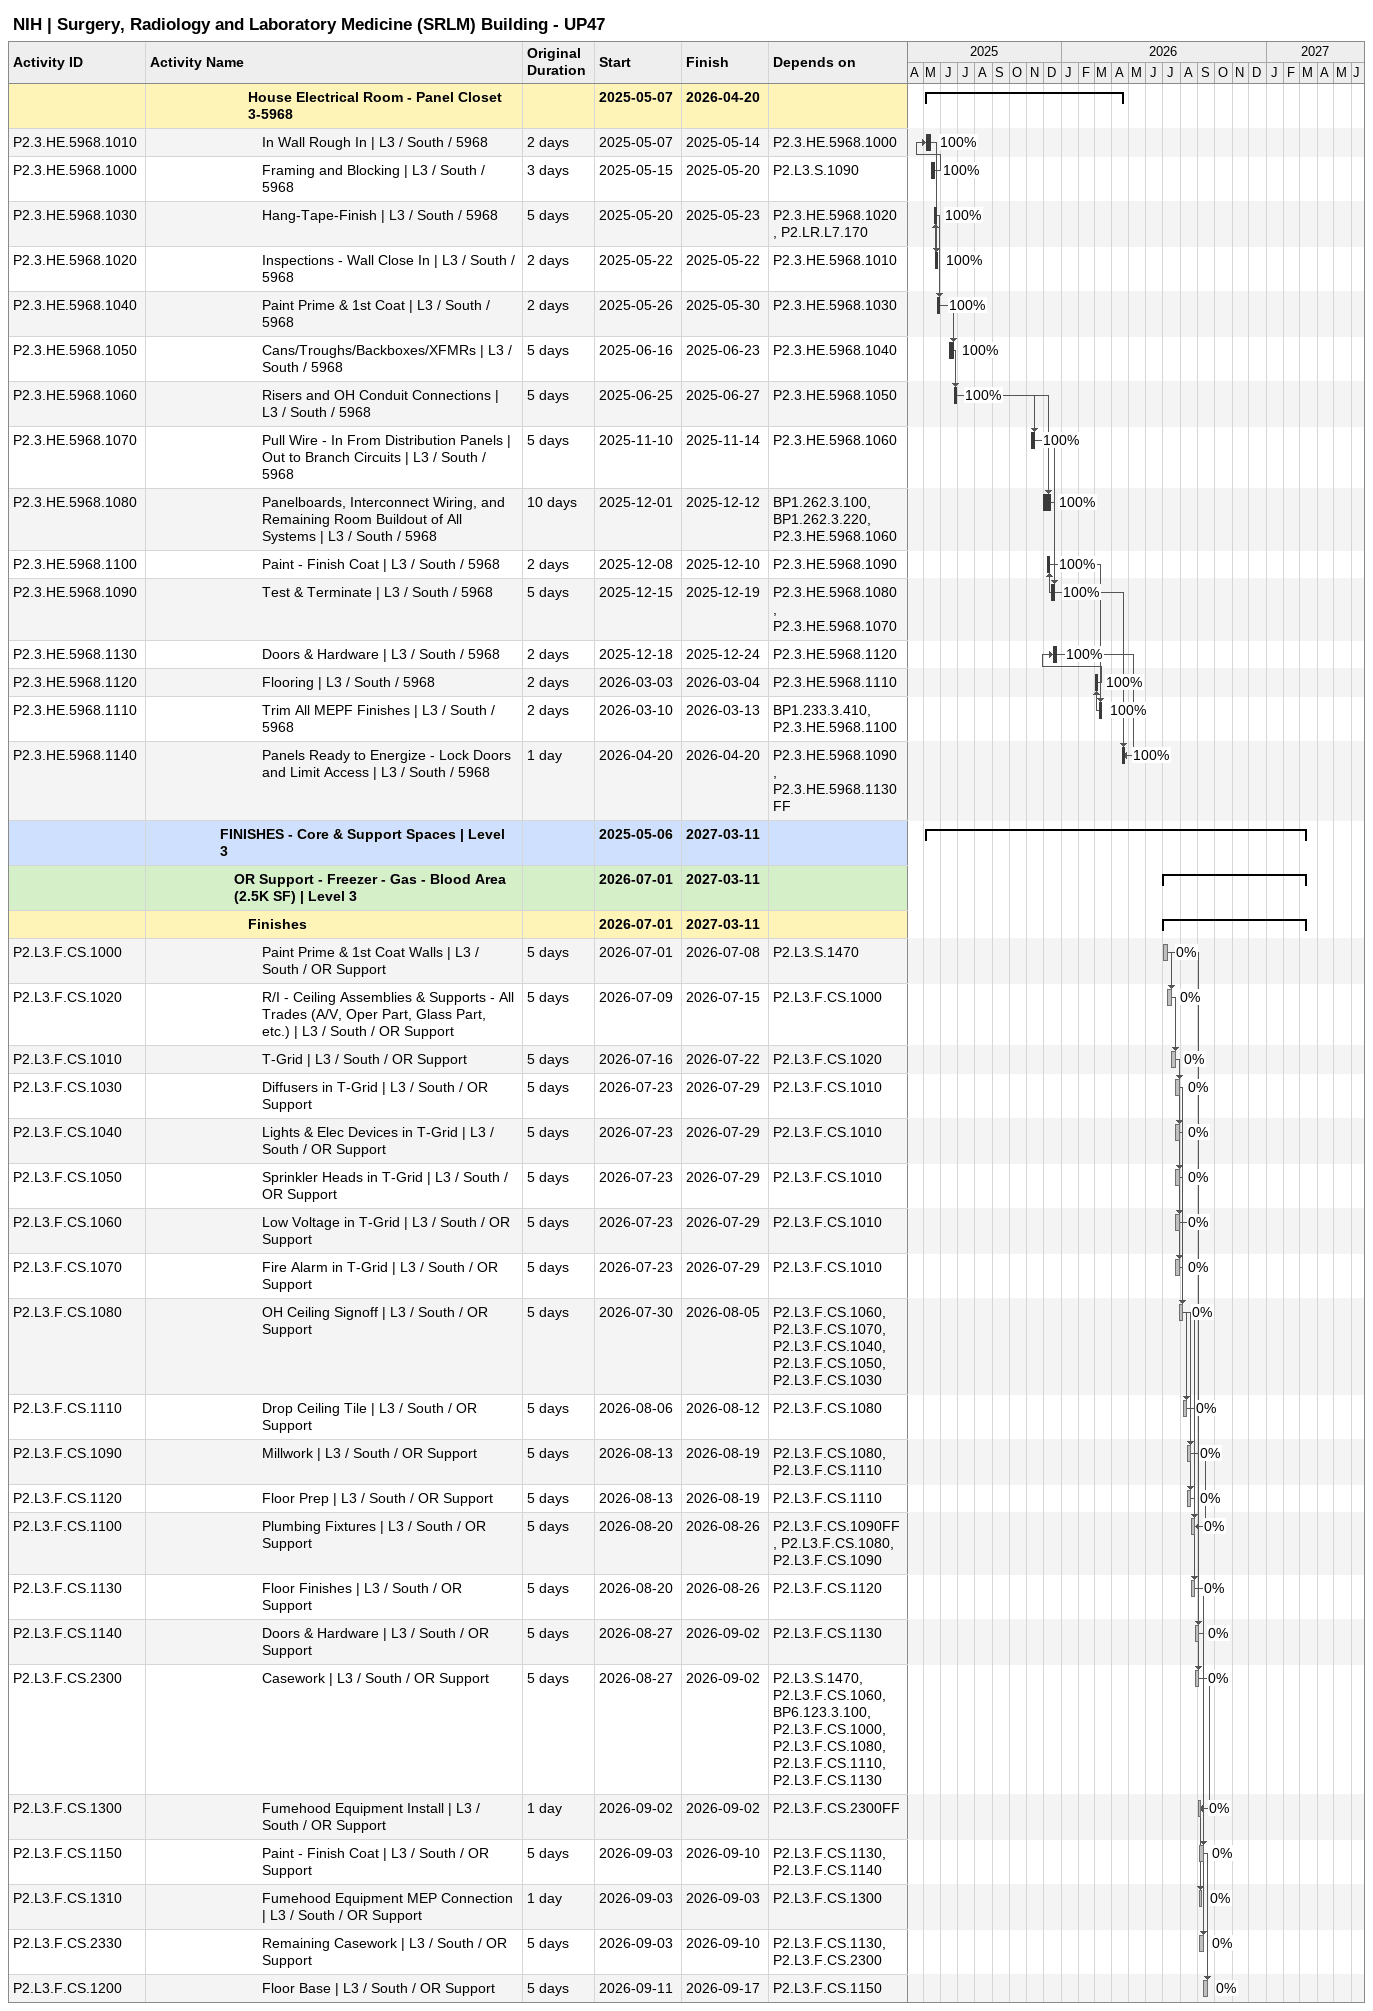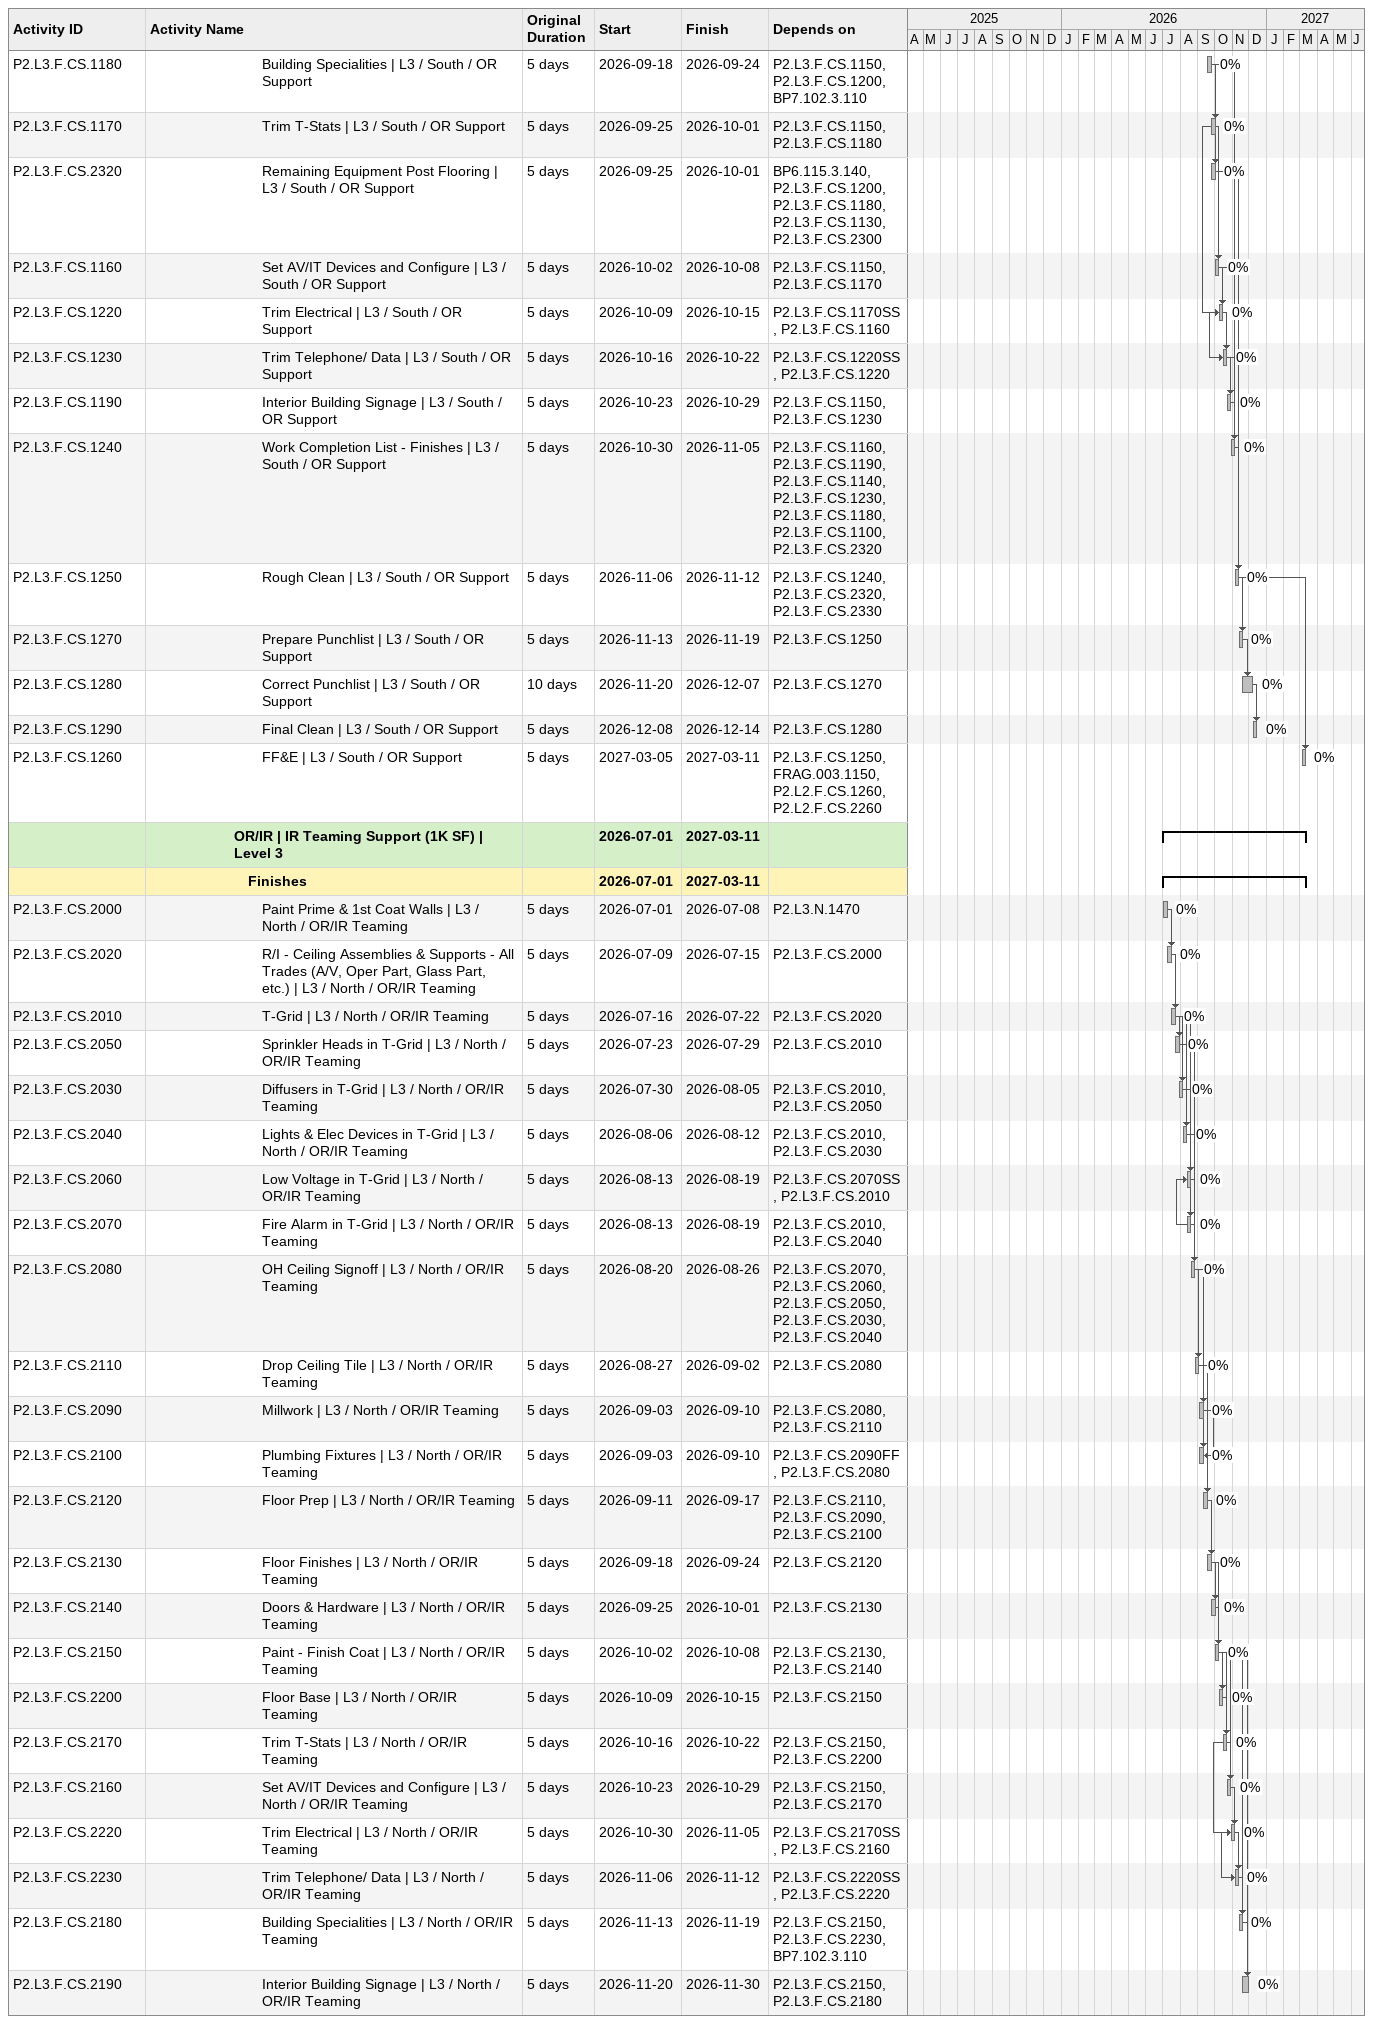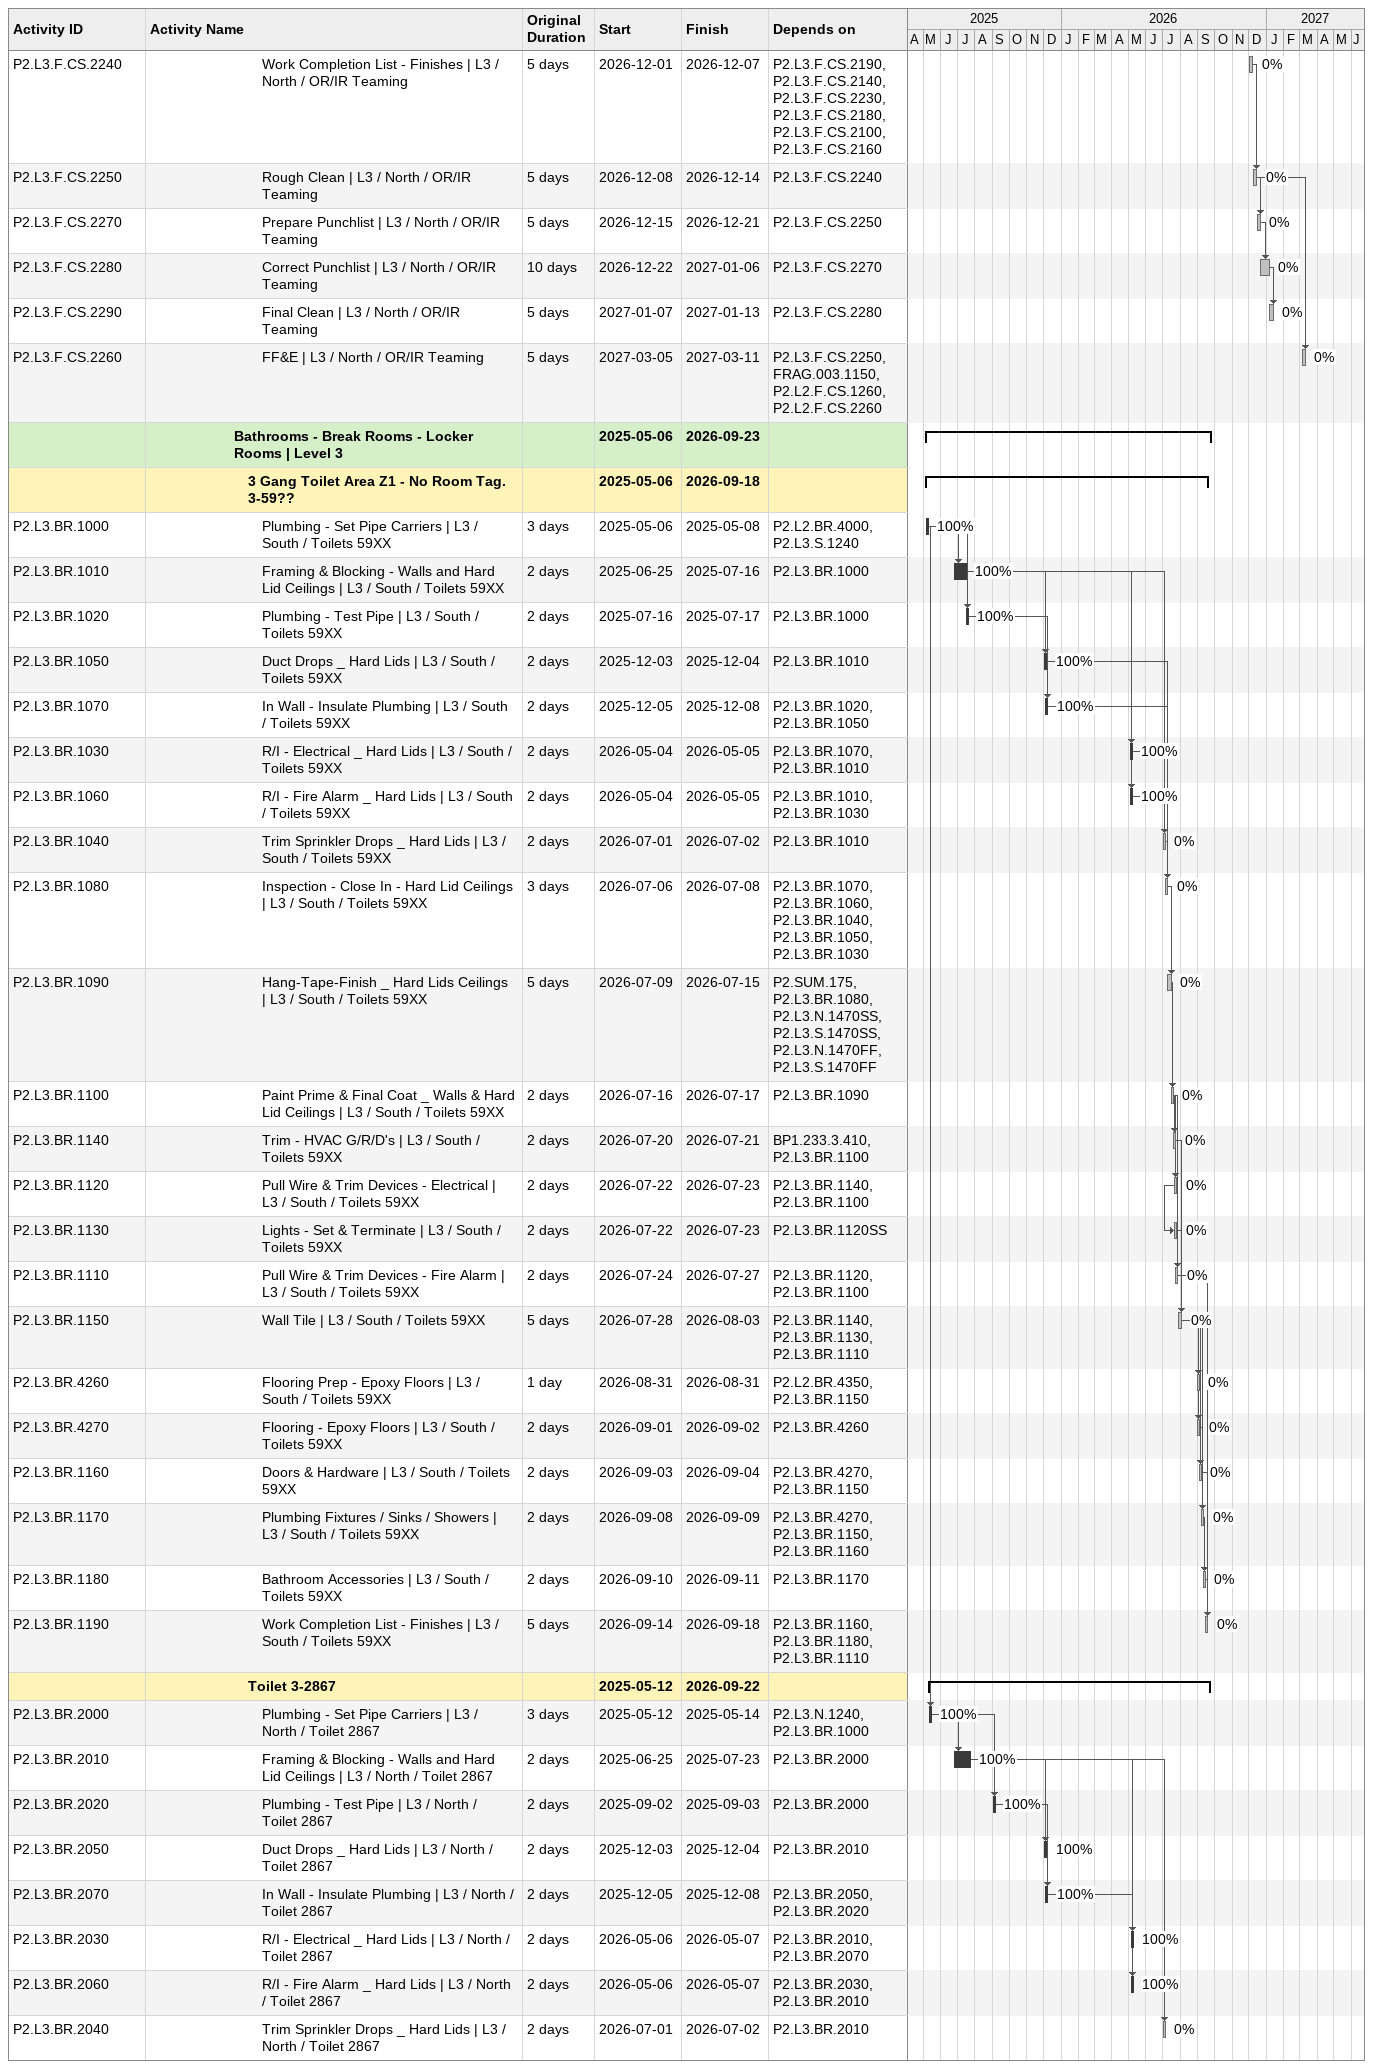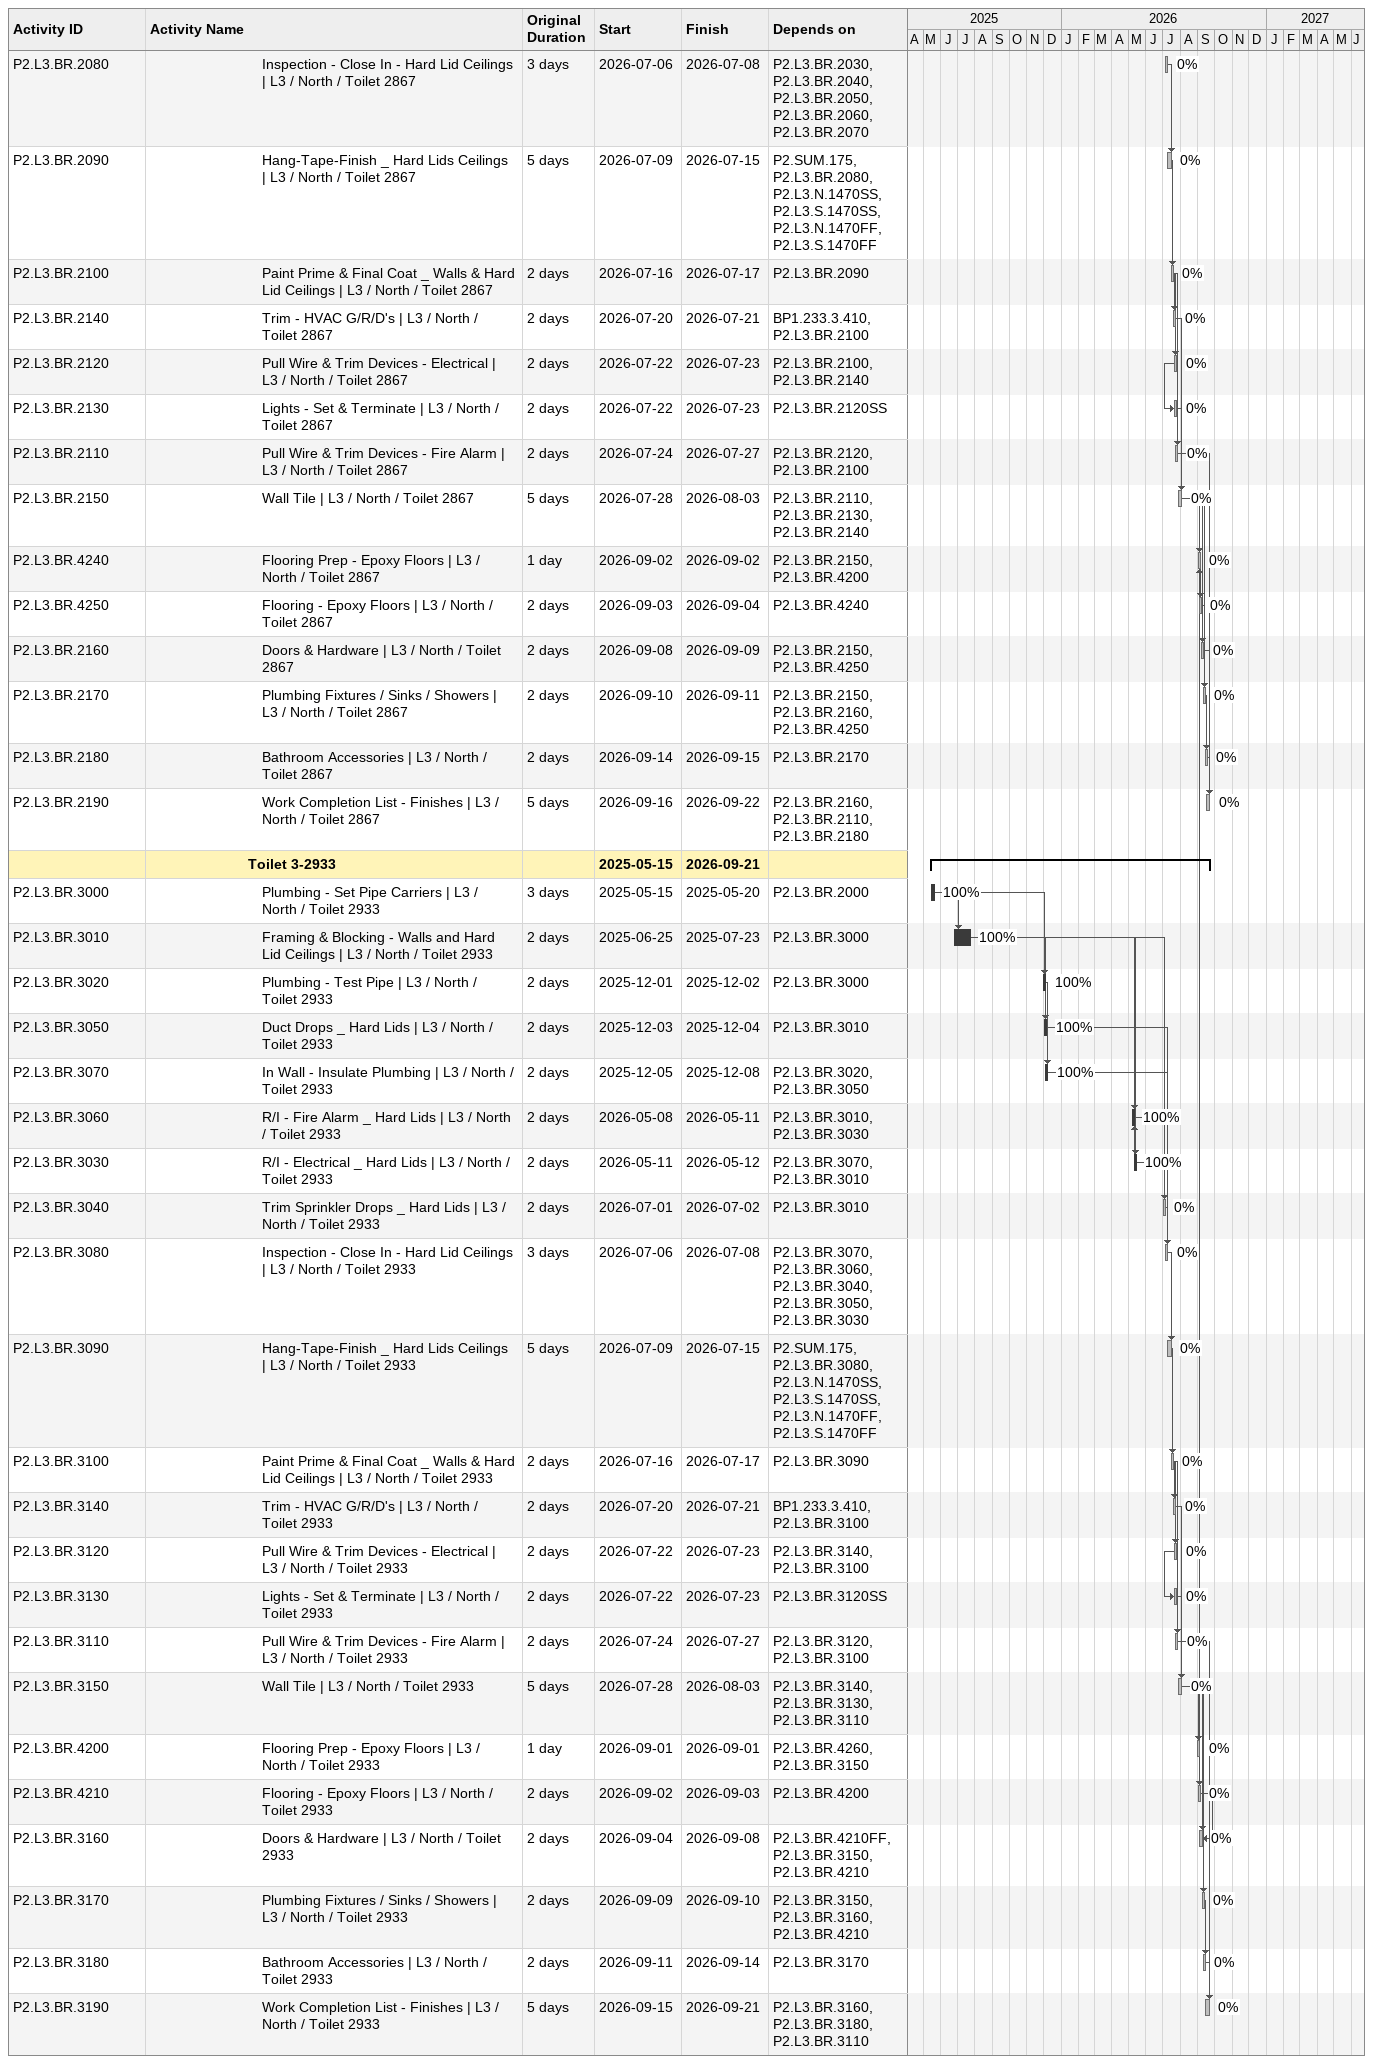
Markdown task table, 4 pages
NIH | Surgery, Radiology and Laboratory Medicine (SRLM) Building - UP47

| ID | Level | Task | Original duration | Start | Finish | Predecessors | % complete |
|---|---|---|---|---|---|---|---|
|  | 8 | **House Electrical Room - Panel Closet 3-5968** |  | 2025-05-07 | 2026-04-20 |  |  |
| P2.3.HE.5968.1010 | 9 | In Wall Rough In \| L3 / South / 5968 | 2d | 2025-05-07 | 2025-05-14 | P2.3.HE.5968.1000 | 100 |
| P2.3.HE.5968.1000 | 9 | Framing and Blocking \| L3 / South / 5968 | 3d | 2025-05-15 | 2025-05-20 | P2.L3.S.1090 | 100 |
| P2.3.HE.5968.1030 | 9 | Hang-Tape-Finish \| L3 / South / 5968 | 5d | 2025-05-20 | 2025-05-23 | P2.3.HE.5968.1020, P2.LR.L7.170 | 100 |
| P2.3.HE.5968.1020 | 9 | Inspections - Wall Close In \| L3 / South / 5968 | 2d | 2025-05-22 | 2025-05-22 | P2.3.HE.5968.1010 | 100 |
| P2.3.HE.5968.1040 | 9 | Paint Prime & 1st Coat \| L3 / South / 5968 | 2d | 2025-05-26 | 2025-05-30 | P2.3.HE.5968.1030 | 100 |
| P2.3.HE.5968.1050 | 9 | Cans/Troughs/Backboxes/XFMRs \| L3 / South / 5968 | 5d | 2025-06-16 | 2025-06-23 | P2.3.HE.5968.1040 | 100 |
| P2.3.HE.5968.1060 | 9 | Risers and OH Conduit Connections \| L3 / South / 5968 | 5d | 2025-06-25 | 2025-06-27 | P2.3.HE.5968.1050 | 100 |
| P2.3.HE.5968.1070 | 9 | Pull Wire - In From Distribution Panels \| Out to Branch Circuits \| L3 / South / 5968 | 5d | 2025-11-10 | 2025-11-14 | P2.3.HE.5968.1060 | 100 |
| P2.3.HE.5968.1080 | 9 | Panelboards, Interconnect Wiring, and Remaining Room Buildout of All Systems \| L3 / South / 5968 | 10d | 2025-12-01 | 2025-12-12 | BP1.262.3.100, BP1.262.3.220, P2.3.HE.5968.1060 | 100 |
| P2.3.HE.5968.1100 | 9 | Paint - Finish Coat \| L3 / South / 5968 | 2d | 2025-12-08 | 2025-12-10 | P2.3.HE.5968.1090 | 100 |
| P2.3.HE.5968.1090 | 9 | Test & Terminate \| L3 / South / 5968 | 5d | 2025-12-15 | 2025-12-19 | P2.3.HE.5968.1080, P2.3.HE.5968.1070 | 100 |
| P2.3.HE.5968.1130 | 9 | Doors & Hardware \| L3 / South / 5968 | 2d | 2025-12-18 | 2025-12-24 | P2.3.HE.5968.1120 | 100 |
| P2.3.HE.5968.1120 | 9 | Flooring \| L3 / South / 5968 | 2d | 2026-03-03 | 2026-03-04 | P2.3.HE.5968.1110 | 100 |
| P2.3.HE.5968.1110 | 9 | Trim All MEPF Finishes \| L3 / South / 5968 | 2d | 2026-03-10 | 2026-03-13 | BP1.233.3.410, P2.3.HE.5968.1100 | 100 |
| P2.3.HE.5968.1140 | 9 | Panels Ready to Energize - Lock Doors and Limit Access \| L3 / South / 5968 | 1d | 2026-04-20 | 2026-04-20 | P2.3.HE.5968.1090, P2.3.HE.5968.1130FF | 100 |
|  | 6 | **FINISHES - Core & Support Spaces \| Level 3** |  | 2025-05-06 | 2027-03-11 |  |  |
|  | 7 | **OR Support - Freezer - Gas - Blood Area (2.5K SF) \| Level 3** |  | 2026-07-01 | 2027-03-11 |  |  |
|  | 8 | **Finishes** |  | 2026-07-01 | 2027-03-11 |  |  |
| P2.L3.F.CS.1000 | 9 | Paint Prime & 1st Coat Walls \| L3 / South / OR Support | 5d | 2026-07-01 | 2026-07-08 | P2.L3.S.1470 | 0 |
| P2.L3.F.CS.1020 | 9 | R/I - Ceiling Assemblies & Supports - All Trades (A/V, Oper Part, Glass Part, etc.) \| L3 / South / OR Support | 5d | 2026-07-09 | 2026-07-15 | P2.L3.F.CS.1000 | 0 |
| P2.L3.F.CS.1010 | 9 | T-Grid \| L3 / South / OR Support | 5d | 2026-07-16 | 2026-07-22 | P2.L3.F.CS.1020 | 0 |
| P2.L3.F.CS.1030 | 9 | Diffusers in T-Grid \| L3 / South / OR Support | 5d | 2026-07-23 | 2026-07-29 | P2.L3.F.CS.1010 | 0 |
| P2.L3.F.CS.1040 | 9 | Lights & Elec Devices in T-Grid \| L3 / South / OR Support | 5d | 2026-07-23 | 2026-07-29 | P2.L3.F.CS.1010 | 0 |
| P2.L3.F.CS.1050 | 9 | Sprinkler Heads in T-Grid \| L3 / South / OR Support | 5d | 2026-07-23 | 2026-07-29 | P2.L3.F.CS.1010 | 0 |
| P2.L3.F.CS.1060 | 9 | Low Voltage in T-Grid \| L3 / South / OR Support | 5d | 2026-07-23 | 2026-07-29 | P2.L3.F.CS.1010 | 0 |
| P2.L3.F.CS.1070 | 9 | Fire Alarm in T-Grid \| L3 / South / OR Support | 5d | 2026-07-23 | 2026-07-29 | P2.L3.F.CS.1010 | 0 |
| P2.L3.F.CS.1080 | 9 | OH Ceiling Signoff \| L3 / South / OR Support | 5d | 2026-07-30 | 2026-08-05 | P2.L3.F.CS.1060, P2.L3.F.CS.1070, P2.L3.F.CS.1040, P2.L3.F.CS.1050, P2.L3.F.CS.1030 | 0 |
| P2.L3.F.CS.1110 | 9 | Drop Ceiling Tile \| L3 / South / OR Support | 5d | 2026-08-06 | 2026-08-12 | P2.L3.F.CS.1080 | 0 |
| P2.L3.F.CS.1090 | 9 | Millwork \| L3 / South / OR Support | 5d | 2026-08-13 | 2026-08-19 | P2.L3.F.CS.1080, P2.L3.F.CS.1110 | 0 |
| P2.L3.F.CS.1120 | 9 | Floor Prep \| L3 / South / OR Support | 5d | 2026-08-13 | 2026-08-19 | P2.L3.F.CS.1110 | 0 |
| P2.L3.F.CS.1100 | 9 | Plumbing Fixtures \| L3 / South / OR Support | 5d | 2026-08-20 | 2026-08-26 | P2.L3.F.CS.1090FF, P2.L3.F.CS.1080, P2.L3.F.CS.1090 | 0 |
| P2.L3.F.CS.1130 | 9 | Floor Finishes \| L3 / South / OR Support | 5d | 2026-08-20 | 2026-08-26 | P2.L3.F.CS.1120 | 0 |
| P2.L3.F.CS.1140 | 9 | Doors & Hardware \| L3 / South / OR Support | 5d | 2026-08-27 | 2026-09-02 | P2.L3.F.CS.1130 | 0 |
| P2.L3.F.CS.2300 | 9 | Casework \| L3 / South / OR Support | 5d | 2026-08-27 | 2026-09-02 | P2.L3.S.1470, P2.L3.F.CS.1060, BP6.123.3.100, P2.L3.F.CS.1000, P2.L3.F.CS.1080, P2.L3.F.CS.1110, P2.L3.F.CS.1130 | 0 |
| P2.L3.F.CS.1300 | 9 | Fumehood Equipment Install \| L3 / South / OR Support | 1d | 2026-09-02 | 2026-09-02 | P2.L3.F.CS.2300FF | 0 |
| P2.L3.F.CS.1150 | 9 | Paint - Finish Coat \| L3 / South / OR Support | 5d | 2026-09-03 | 2026-09-10 | P2.L3.F.CS.1130, P2.L3.F.CS.1140 | 0 |
| P2.L3.F.CS.1310 | 9 | Fumehood Equipment MEP Connection \| L3 / South / OR Support | 1d | 2026-09-03 | 2026-09-03 | P2.L3.F.CS.1300 | 0 |
| P2.L3.F.CS.2330 | 9 | Remaining Casework \| L3 / South / OR Support | 5d | 2026-09-03 | 2026-09-10 | P2.L3.F.CS.1130, P2.L3.F.CS.2300 | 0 |
| P2.L3.F.CS.1200 | 9 | Floor Base \| L3 / South / OR Support | 5d | 2026-09-11 | 2026-09-17 | P2.L3.F.CS.1150 | 0 |
| P2.L3.F.CS.1180 | 9 | Building Specialities \| L3 / South / OR Support | 5d | 2026-09-18 | 2026-09-24 | P2.L3.F.CS.1150, P2.L3.F.CS.1200, BP7.102.3.110 | 0 |
| P2.L3.F.CS.1170 | 9 | Trim T-Stats \| L3 / South / OR Support | 5d | 2026-09-25 | 2026-10-01 | P2.L3.F.CS.1150, P2.L3.F.CS.1180 | 0 |
| P2.L3.F.CS.2320 | 9 | Remaining Equipment Post Flooring \| L3 / South / OR Support | 5d | 2026-09-25 | 2026-10-01 | BP6.115.3.140, P2.L3.F.CS.1200, P2.L3.F.CS.1180, P2.L3.F.CS.1130, P2.L3.F.CS.2300 | 0 |
| P2.L3.F.CS.1160 | 9 | Set AV/IT Devices and Configure \| L3 / South / OR Support | 5d | 2026-10-02 | 2026-10-08 | P2.L3.F.CS.1150, P2.L3.F.CS.1170 | 0 |
| P2.L3.F.CS.1220 | 9 | Trim Electrical \| L3 / South / OR Support | 5d | 2026-10-09 | 2026-10-15 | P2.L3.F.CS.1170SS, P2.L3.F.CS.1160 | 0 |
| P2.L3.F.CS.1230 | 9 | Trim Telephone/ Data \| L3 / South / OR Support | 5d | 2026-10-16 | 2026-10-22 | P2.L3.F.CS.1220SS, P2.L3.F.CS.1220 | 0 |
| P2.L3.F.CS.1190 | 9 | Interior Building Signage \| L3 / South / OR Support | 5d | 2026-10-23 | 2026-10-29 | P2.L3.F.CS.1150, P2.L3.F.CS.1230 | 0 |
| P2.L3.F.CS.1240 | 9 | Work Completion List - Finishes \| L3 / South / OR Support | 5d | 2026-10-30 | 2026-11-05 | P2.L3.F.CS.1160, P2.L3.F.CS.1190, P2.L3.F.CS.1140, P2.L3.F.CS.1230, P2.L3.F.CS.1180, P2.L3.F.CS.1100, P2.L3.F.CS.2320 | 0 |
| P2.L3.F.CS.1250 | 9 | Rough Clean \| L3 / South / OR Support | 5d | 2026-11-06 | 2026-11-12 | P2.L3.F.CS.1240, P2.L3.F.CS.2320, P2.L3.F.CS.2330 | 0 |
| P2.L3.F.CS.1270 | 9 | Prepare Punchlist \| L3 / South / OR Support | 5d | 2026-11-13 | 2026-11-19 | P2.L3.F.CS.1250 | 0 |
| P2.L3.F.CS.1280 | 9 | Correct Punchlist \| L3 / South / OR Support | 10d | 2026-11-20 | 2026-12-07 | P2.L3.F.CS.1270 | 0 |
| P2.L3.F.CS.1290 | 9 | Final Clean \| L3 / South / OR Support | 5d | 2026-12-08 | 2026-12-14 | P2.L3.F.CS.1280 | 0 |
| P2.L3.F.CS.1260 | 9 | FF&E \| L3 / South / OR Support | 5d | 2027-03-05 | 2027-03-11 | P2.L3.F.CS.1250, FRAG.003.1150, P2.L2.F.CS.1260, P2.L2.F.CS.2260 | 0 |
|  | 7 | **OR/IR \| IR Teaming Support (1K SF) \| Level 3** |  | 2026-07-01 | 2027-03-11 |  |  |
|  | 8 | **Finishes** |  | 2026-07-01 | 2027-03-11 |  |  |
| P2.L3.F.CS.2000 | 9 | Paint Prime & 1st Coat Walls \| L3 / North / OR/IR Teaming | 5d | 2026-07-01 | 2026-07-08 | P2.L3.N.1470 | 0 |
| P2.L3.F.CS.2020 | 9 | R/I - Ceiling Assemblies & Supports - All Trades (A/V, Oper Part, Glass Part, etc.) \| L3 / North / OR/IR Teaming | 5d | 2026-07-09 | 2026-07-15 | P2.L3.F.CS.2000 | 0 |
| P2.L3.F.CS.2010 | 9 | T-Grid \| L3 / North / OR/IR Teaming | 5d | 2026-07-16 | 2026-07-22 | P2.L3.F.CS.2020 | 0 |
| P2.L3.F.CS.2050 | 9 | Sprinkler Heads in T-Grid \| L3 / North / OR/IR Teaming | 5d | 2026-07-23 | 2026-07-29 | P2.L3.F.CS.2010 | 0 |
| P2.L3.F.CS.2030 | 9 | Diffusers in T-Grid \| L3 / North / OR/IR Teaming | 5d | 2026-07-30 | 2026-08-05 | P2.L3.F.CS.2010, P2.L3.F.CS.2050 | 0 |
| P2.L3.F.CS.2040 | 9 | Lights & Elec Devices in T-Grid \| L3 / North / OR/IR Teaming | 5d | 2026-08-06 | 2026-08-12 | P2.L3.F.CS.2010, P2.L3.F.CS.2030 | 0 |
| P2.L3.F.CS.2060 | 9 | Low Voltage in T-Grid \| L3 / North / OR/IR Teaming | 5d | 2026-08-13 | 2026-08-19 | P2.L3.F.CS.2070SS, P2.L3.F.CS.2010 | 0 |
| P2.L3.F.CS.2070 | 9 | Fire Alarm in T-Grid \| L3 / North / OR/IR Teaming | 5d | 2026-08-13 | 2026-08-19 | P2.L3.F.CS.2010, P2.L3.F.CS.2040 | 0 |
| P2.L3.F.CS.2080 | 9 | OH Ceiling Signoff \| L3 / North / OR/IR Teaming | 5d | 2026-08-20 | 2026-08-26 | P2.L3.F.CS.2070, P2.L3.F.CS.2060, P2.L3.F.CS.2050, P2.L3.F.CS.2030, P2.L3.F.CS.2040 | 0 |
| P2.L3.F.CS.2110 | 9 | Drop Ceiling Tile \| L3 / North / OR/IR Teaming | 5d | 2026-08-27 | 2026-09-02 | P2.L3.F.CS.2080 | 0 |
| P2.L3.F.CS.2090 | 9 | Millwork \| L3 / North / OR/IR Teaming | 5d | 2026-09-03 | 2026-09-10 | P2.L3.F.CS.2080, P2.L3.F.CS.2110 | 0 |
| P2.L3.F.CS.2100 | 9 | Plumbing Fixtures \| L3 / North / OR/IR Teaming | 5d | 2026-09-03 | 2026-09-10 | P2.L3.F.CS.2090FF, P2.L3.F.CS.2080 | 0 |
| P2.L3.F.CS.2120 | 9 | Floor Prep \| L3 / North / OR/IR Teaming | 5d | 2026-09-11 | 2026-09-17 | P2.L3.F.CS.2110, P2.L3.F.CS.2090, P2.L3.F.CS.2100 | 0 |
| P2.L3.F.CS.2130 | 9 | Floor Finishes \| L3 / North / OR/IR Teaming | 5d | 2026-09-18 | 2026-09-24 | P2.L3.F.CS.2120 | 0 |
| P2.L3.F.CS.2140 | 9 | Doors & Hardware \| L3 / North / OR/IR Teaming | 5d | 2026-09-25 | 2026-10-01 | P2.L3.F.CS.2130 | 0 |
| P2.L3.F.CS.2150 | 9 | Paint - Finish Coat \| L3 / North / OR/IR Teaming | 5d | 2026-10-02 | 2026-10-08 | P2.L3.F.CS.2130, P2.L3.F.CS.2140 | 0 |
| P2.L3.F.CS.2200 | 9 | Floor Base \| L3 / North / OR/IR Teaming | 5d | 2026-10-09 | 2026-10-15 | P2.L3.F.CS.2150 | 0 |
| P2.L3.F.CS.2170 | 9 | Trim T-Stats \| L3 / North / OR/IR Teaming | 5d | 2026-10-16 | 2026-10-22 | P2.L3.F.CS.2150, P2.L3.F.CS.2200 | 0 |
| P2.L3.F.CS.2160 | 9 | Set AV/IT Devices and Configure \| L3 / North / OR/IR Teaming | 5d | 2026-10-23 | 2026-10-29 | P2.L3.F.CS.2150, P2.L3.F.CS.2170 | 0 |
| P2.L3.F.CS.2220 | 9 | Trim Electrical \| L3 / North / OR/IR Teaming | 5d | 2026-10-30 | 2026-11-05 | P2.L3.F.CS.2170SS, P2.L3.F.CS.2160 | 0 |
| P2.L3.F.CS.2230 | 9 | Trim Telephone/ Data \| L3 / North / OR/IR Teaming | 5d | 2026-11-06 | 2026-11-12 | P2.L3.F.CS.2220SS, P2.L3.F.CS.2220 | 0 |
| P2.L3.F.CS.2180 | 9 | Building Specialities \| L3 / North / OR/IR Teaming | 5d | 2026-11-13 | 2026-11-19 | P2.L3.F.CS.2150, P2.L3.F.CS.2230, BP7.102.3.110 | 0 |
| P2.L3.F.CS.2190 | 9 | Interior Building Signage \| L3 / North / OR/IR Teaming | 5d | 2026-11-20 | 2026-11-30 | P2.L3.F.CS.2150, P2.L3.F.CS.2180 | 0 |
| P2.L3.F.CS.2240 | 9 | Work Completion List - Finishes \| L3 / North / OR/IR Teaming | 5d | 2026-12-01 | 2026-12-07 | P2.L3.F.CS.2190, P2.L3.F.CS.2140, P2.L3.F.CS.2230, P2.L3.F.CS.2180, P2.L3.F.CS.2100, P2.L3.F.CS.2160 | 0 |
| P2.L3.F.CS.2250 | 9 | Rough Clean \| L3 / North / OR/IR Teaming | 5d | 2026-12-08 | 2026-12-14 | P2.L3.F.CS.2240 | 0 |
| P2.L3.F.CS.2270 | 9 | Prepare Punchlist \| L3 / North / OR/IR Teaming | 5d | 2026-12-15 | 2026-12-21 | P2.L3.F.CS.2250 | 0 |
| P2.L3.F.CS.2280 | 9 | Correct Punchlist \| L3 / North / OR/IR Teaming | 10d | 2026-12-22 | 2027-01-06 | P2.L3.F.CS.2270 | 0 |
| P2.L3.F.CS.2290 | 9 | Final Clean \| L3 / North / OR/IR Teaming | 5d | 2027-01-07 | 2027-01-13 | P2.L3.F.CS.2280 | 0 |
| P2.L3.F.CS.2260 | 9 | FF&E \| L3 / North / OR/IR Teaming | 5d | 2027-03-05 | 2027-03-11 | P2.L3.F.CS.2250, FRAG.003.1150, P2.L2.F.CS.1260, P2.L2.F.CS.2260 | 0 |
|  | 7 | **Bathrooms - Break Rooms - Locker Rooms \| Level 3** |  | 2025-05-06 | 2026-09-23 |  |  |
|  | 8 | **3 Gang Toilet Area Z1 - No Room Tag. 3-59??** |  | 2025-05-06 | 2026-09-18 |  |  |
| P2.L3.BR.1000 | 9 | Plumbing - Set Pipe Carriers \| L3 / South / Toilets 59XX | 3d | 2025-05-06 | 2025-05-08 | P2.L2.BR.4000, P2.L3.S.1240 | 100 |
| P2.L3.BR.1010 | 9 | Framing & Blocking - Walls and Hard Lid Ceilings \| L3 / South / Toilets 59XX | 2d | 2025-06-25 | 2025-07-16 | P2.L3.BR.1000 | 100 |
| P2.L3.BR.1020 | 9 | Plumbing - Test Pipe \| L3 / South / Toilets 59XX | 2d | 2025-07-16 | 2025-07-17 | P2.L3.BR.1000 | 100 |
| P2.L3.BR.1050 | 9 | Duct Drops _ Hard Lids \| L3 / South / Toilets 59XX | 2d | 2025-12-03 | 2025-12-04 | P2.L3.BR.1010 | 100 |
| P2.L3.BR.1070 | 9 | In Wall - Insulate Plumbing \| L3 / South / Toilets 59XX | 2d | 2025-12-05 | 2025-12-08 | P2.L3.BR.1020, P2.L3.BR.1050 | 100 |
| P2.L3.BR.1030 | 9 | R/I - Electrical _ Hard Lids \| L3 / South / Toilets 59XX | 2d | 2026-05-04 | 2026-05-05 | P2.L3.BR.1070, P2.L3.BR.1010 | 100 |
| P2.L3.BR.1060 | 9 | R/I - Fire Alarm _ Hard Lids \| L3 / South / Toilets 59XX | 2d | 2026-05-04 | 2026-05-05 | P2.L3.BR.1010, P2.L3.BR.1030 | 100 |
| P2.L3.BR.1040 | 9 | Trim Sprinkler Drops _ Hard Lids \| L3 / South / Toilets 59XX | 2d | 2026-07-01 | 2026-07-02 | P2.L3.BR.1010 | 0 |
| P2.L3.BR.1080 | 9 | Inspection - Close In - Hard Lid Ceilings \| L3 / South / Toilets 59XX | 3d | 2026-07-06 | 2026-07-08 | P2.L3.BR.1070, P2.L3.BR.1060, P2.L3.BR.1040, P2.L3.BR.1050, P2.L3.BR.1030 | 0 |
| P2.L3.BR.1090 | 9 | Hang-Tape-Finish _ Hard Lids Ceilings \| L3 / South / Toilets 59XX | 5d | 2026-07-09 | 2026-07-15 | P2.SUM.175, P2.L3.BR.1080, P2.L3.N.1470SS, P2.L3.S.1470SS, P2.L3.N.1470FF, P2.L3.S.1470FF | 0 |
| P2.L3.BR.1100 | 9 | Paint Prime & Final Coat _ Walls & Hard Lid Ceilings \| L3 / South / Toilets 59XX | 2d | 2026-07-16 | 2026-07-17 | P2.L3.BR.1090 | 0 |
| P2.L3.BR.1140 | 9 | Trim - HVAC G/R/D's \| L3 / South / Toilets 59XX | 2d | 2026-07-20 | 2026-07-21 | BP1.233.3.410, P2.L3.BR.1100 | 0 |
| P2.L3.BR.1120 | 9 | Pull Wire & Trim Devices - Electrical \| L3 / South / Toilets 59XX | 2d | 2026-07-22 | 2026-07-23 | P2.L3.BR.1140, P2.L3.BR.1100 | 0 |
| P2.L3.BR.1130 | 9 | Lights - Set & Terminate \| L3 / South / Toilets 59XX | 2d | 2026-07-22 | 2026-07-23 | P2.L3.BR.1120SS | 0 |
| P2.L3.BR.1110 | 9 | Pull Wire & Trim Devices - Fire Alarm \| L3 / South / Toilets 59XX | 2d | 2026-07-24 | 2026-07-27 | P2.L3.BR.1120, P2.L3.BR.1100 | 0 |
| P2.L3.BR.1150 | 9 | Wall Tile \| L3 / South / Toilets 59XX | 5d | 2026-07-28 | 2026-08-03 | P2.L3.BR.1140, P2.L3.BR.1130, P2.L3.BR.1110 | 0 |
| P2.L3.BR.4260 | 9 | Flooring Prep - Epoxy Floors \| L3 / South / Toilets 59XX | 1d | 2026-08-31 | 2026-08-31 | P2.L2.BR.4350, P2.L3.BR.1150 | 0 |
| P2.L3.BR.4270 | 9 | Flooring - Epoxy Floors \| L3 / South / Toilets 59XX | 2d | 2026-09-01 | 2026-09-02 | P2.L3.BR.4260 | 0 |
| P2.L3.BR.1160 | 9 | Doors & Hardware \| L3 / South / Toilets 59XX | 2d | 2026-09-03 | 2026-09-04 | P2.L3.BR.4270, P2.L3.BR.1150 | 0 |
| P2.L3.BR.1170 | 9 | Plumbing Fixtures / Sinks / Showers \| L3 / South / Toilets 59XX | 2d | 2026-09-08 | 2026-09-09 | P2.L3.BR.4270, P2.L3.BR.1150, P2.L3.BR.1160 | 0 |
| P2.L3.BR.1180 | 9 | Bathroom Accessories \| L3 / South / Toilets 59XX | 2d | 2026-09-10 | 2026-09-11 | P2.L3.BR.1170 | 0 |
| P2.L3.BR.1190 | 9 | Work Completion List - Finishes \| L3 / South / Toilets 59XX | 5d | 2026-09-14 | 2026-09-18 | P2.L3.BR.1160, P2.L3.BR.1180, P2.L3.BR.1110 | 0 |
|  | 8 | **Toilet 3-2867** |  | 2025-05-12 | 2026-09-22 |  |  |
| P2.L3.BR.2000 | 9 | Plumbing - Set Pipe Carriers \| L3 / North / Toilet 2867 | 3d | 2025-05-12 | 2025-05-14 | P2.L3.N.1240, P2.L3.BR.1000 | 100 |
| P2.L3.BR.2010 | 9 | Framing & Blocking - Walls and Hard Lid Ceilings \| L3 / North / Toilet 2867 | 2d | 2025-06-25 | 2025-07-23 | P2.L3.BR.2000 | 100 |
| P2.L3.BR.2020 | 9 | Plumbing - Test Pipe \| L3 / North / Toilet 2867 | 2d | 2025-09-02 | 2025-09-03 | P2.L3.BR.2000 | 100 |
| P2.L3.BR.2050 | 9 | Duct Drops _ Hard Lids \| L3 / North / Toilet 2867 | 2d | 2025-12-03 | 2025-12-04 | P2.L3.BR.2010 | 100 |
| P2.L3.BR.2070 | 9 | In Wall - Insulate Plumbing \| L3 / North / Toilet 2867 | 2d | 2025-12-05 | 2025-12-08 | P2.L3.BR.2050, P2.L3.BR.2020 | 100 |
| P2.L3.BR.2030 | 9 | R/I - Electrical _ Hard Lids \| L3 / North / Toilet 2867 | 2d | 2026-05-06 | 2026-05-07 | P2.L3.BR.2010, P2.L3.BR.2070 | 100 |
| P2.L3.BR.2060 | 9 | R/I - Fire Alarm _ Hard Lids \| L3 / North / Toilet 2867 | 2d | 2026-05-06 | 2026-05-07 | P2.L3.BR.2030, P2.L3.BR.2010 | 100 |
| P2.L3.BR.2040 | 9 | Trim Sprinkler Drops _ Hard Lids \| L3 / North / Toilet 2867 | 2d | 2026-07-01 | 2026-07-02 | P2.L3.BR.2010 | 0 |
| P2.L3.BR.2080 | 9 | Inspection - Close In - Hard Lid Ceilings \| L3 / North / Toilet 2867 | 3d | 2026-07-06 | 2026-07-08 | P2.L3.BR.2030, P2.L3.BR.2040, P2.L3.BR.2050, P2.L3.BR.2060, P2.L3.BR.2070 | 0 |
| P2.L3.BR.2090 | 9 | Hang-Tape-Finish _ Hard Lids Ceilings \| L3 / North / Toilet 2867 | 5d | 2026-07-09 | 2026-07-15 | P2.SUM.175, P2.L3.BR.2080, P2.L3.N.1470SS, P2.L3.S.1470SS, P2.L3.N.1470FF, P2.L3.S.1470FF | 0 |
| P2.L3.BR.2100 | 9 | Paint Prime & Final Coat _ Walls & Hard Lid Ceilings \| L3 / North / Toilet 2867 | 2d | 2026-07-16 | 2026-07-17 | P2.L3.BR.2090 | 0 |
| P2.L3.BR.2140 | 9 | Trim - HVAC G/R/D's \| L3 / North / Toilet 2867 | 2d | 2026-07-20 | 2026-07-21 | BP1.233.3.410, P2.L3.BR.2100 | 0 |
| P2.L3.BR.2120 | 9 | Pull Wire & Trim Devices - Electrical \| L3 / North / Toilet 2867 | 2d | 2026-07-22 | 2026-07-23 | P2.L3.BR.2100, P2.L3.BR.2140 | 0 |
| P2.L3.BR.2130 | 9 | Lights - Set & Terminate \| L3 / North / Toilet 2867 | 2d | 2026-07-22 | 2026-07-23 | P2.L3.BR.2120SS | 0 |
| P2.L3.BR.2110 | 9 | Pull Wire & Trim Devices - Fire Alarm \| L3 / North / Toilet 2867 | 2d | 2026-07-24 | 2026-07-27 | P2.L3.BR.2120, P2.L3.BR.2100 | 0 |
| P2.L3.BR.2150 | 9 | Wall Tile \| L3 / North / Toilet 2867 | 5d | 2026-07-28 | 2026-08-03 | P2.L3.BR.2110, P2.L3.BR.2130, P2.L3.BR.2140 | 0 |
| P2.L3.BR.4240 | 9 | Flooring Prep - Epoxy Floors \| L3 / North / Toilet 2867 | 1d | 2026-09-02 | 2026-09-02 | P2.L3.BR.2150, P2.L3.BR.4200 | 0 |
| P2.L3.BR.4250 | 9 | Flooring - Epoxy Floors \| L3 / North / Toilet 2867 | 2d | 2026-09-03 | 2026-09-04 | P2.L3.BR.4240 | 0 |
| P2.L3.BR.2160 | 9 | Doors & Hardware \| L3 / North / Toilet 2867 | 2d | 2026-09-08 | 2026-09-09 | P2.L3.BR.2150, P2.L3.BR.4250 | 0 |
| P2.L3.BR.2170 | 9 | Plumbing Fixtures / Sinks / Showers \| L3 / North / Toilet 2867 | 2d | 2026-09-10 | 2026-09-11 | P2.L3.BR.2150, P2.L3.BR.2160, P2.L3.BR.4250 | 0 |
| P2.L3.BR.2180 | 9 | Bathroom Accessories \| L3 / North / Toilet 2867 | 2d | 2026-09-14 | 2026-09-15 | P2.L3.BR.2170 | 0 |
| P2.L3.BR.2190 | 9 | Work Completion List - Finishes \| L3 / North / Toilet 2867 | 5d | 2026-09-16 | 2026-09-22 | P2.L3.BR.2160, P2.L3.BR.2110, P2.L3.BR.2180 | 0 |
|  | 8 | **Toilet 3-2933** |  | 2025-05-15 | 2026-09-21 |  |  |
| P2.L3.BR.3000 | 9 | Plumbing - Set Pipe Carriers \| L3 / North / Toilet 2933 | 3d | 2025-05-15 | 2025-05-20 | P2.L3.BR.2000 | 100 |
| P2.L3.BR.3010 | 9 | Framing & Blocking - Walls and Hard Lid Ceilings \| L3 / North / Toilet 2933 | 2d | 2025-06-25 | 2025-07-23 | P2.L3.BR.3000 | 100 |
| P2.L3.BR.3020 | 9 | Plumbing - Test Pipe \| L3 / North / Toilet 2933 | 2d | 2025-12-01 | 2025-12-02 | P2.L3.BR.3000 | 100 |
| P2.L3.BR.3050 | 9 | Duct Drops _ Hard Lids \| L3 / North / Toilet 2933 | 2d | 2025-12-03 | 2025-12-04 | P2.L3.BR.3010 | 100 |
| P2.L3.BR.3070 | 9 | In Wall - Insulate Plumbing \| L3 / North / Toilet 2933 | 2d | 2025-12-05 | 2025-12-08 | P2.L3.BR.3020, P2.L3.BR.3050 | 100 |
| P2.L3.BR.3060 | 9 | R/I - Fire Alarm _ Hard Lids \| L3 / North / Toilet 2933 | 2d | 2026-05-08 | 2026-05-11 | P2.L3.BR.3010, P2.L3.BR.3030 | 100 |
| P2.L3.BR.3030 | 9 | R/I - Electrical _ Hard Lids \| L3 / North / Toilet 2933 | 2d | 2026-05-11 | 2026-05-12 | P2.L3.BR.3070, P2.L3.BR.3010 | 100 |
| P2.L3.BR.3040 | 9 | Trim Sprinkler Drops _ Hard Lids \| L3 / North / Toilet 2933 | 2d | 2026-07-01 | 2026-07-02 | P2.L3.BR.3010 | 0 |
| P2.L3.BR.3080 | 9 | Inspection - Close In - Hard Lid Ceilings \| L3 / North / Toilet 2933 | 3d | 2026-07-06 | 2026-07-08 | P2.L3.BR.3070, P2.L3.BR.3060, P2.L3.BR.3040, P2.L3.BR.3050, P2.L3.BR.3030 | 0 |
| P2.L3.BR.3090 | 9 | Hang-Tape-Finish _ Hard Lids Ceilings \| L3 / North / Toilet 2933 | 5d | 2026-07-09 | 2026-07-15 | P2.SUM.175, P2.L3.BR.3080, P2.L3.N.1470SS, P2.L3.S.1470SS, P2.L3.N.1470FF, P2.L3.S.1470FF | 0 |
| P2.L3.BR.3100 | 9 | Paint Prime & Final Coat _ Walls & Hard Lid Ceilings \| L3 / North / Toilet 2933 | 2d | 2026-07-16 | 2026-07-17 | P2.L3.BR.3090 | 0 |
| P2.L3.BR.3140 | 9 | Trim - HVAC G/R/D's \| L3 / North / Toilet 2933 | 2d | 2026-07-20 | 2026-07-21 | BP1.233.3.410, P2.L3.BR.3100 | 0 |
| P2.L3.BR.3120 | 9 | Pull Wire & Trim Devices - Electrical \| L3 / North / Toilet 2933 | 2d | 2026-07-22 | 2026-07-23 | P2.L3.BR.3140, P2.L3.BR.3100 | 0 |
| P2.L3.BR.3130 | 9 | Lights - Set & Terminate \| L3 / North / Toilet 2933 | 2d | 2026-07-22 | 2026-07-23 | P2.L3.BR.3120SS | 0 |
| P2.L3.BR.3110 | 9 | Pull Wire & Trim Devices - Fire Alarm \| L3 / North / Toilet 2933 | 2d | 2026-07-24 | 2026-07-27 | P2.L3.BR.3120, P2.L3.BR.3100 | 0 |
| P2.L3.BR.3150 | 9 | Wall Tile \| L3 / North / Toilet 2933 | 5d | 2026-07-28 | 2026-08-03 | P2.L3.BR.3140, P2.L3.BR.3130, P2.L3.BR.3110 | 0 |
| P2.L3.BR.4200 | 9 | Flooring Prep - Epoxy Floors \| L3 / North / Toilet 2933 | 1d | 2026-09-01 | 2026-09-01 | P2.L3.BR.4260, P2.L3.BR.3150 | 0 |
| P2.L3.BR.4210 | 9 | Flooring - Epoxy Floors \| L3 / North / Toilet 2933 | 2d | 2026-09-02 | 2026-09-03 | P2.L3.BR.4200 | 0 |
| P2.L3.BR.3160 | 9 | Doors & Hardware \| L3 / North / Toilet 2933 | 2d | 2026-09-04 | 2026-09-08 | P2.L3.BR.4210FF, P2.L3.BR.3150, P2.L3.BR.4210 | 0 |
| P2.L3.BR.3170 | 9 | Plumbing Fixtures / Sinks / Showers \| L3 / North / Toilet 2933 | 2d | 2026-09-09 | 2026-09-10 | P2.L3.BR.3150, P2.L3.BR.3160, P2.L3.BR.4210 | 0 |
| P2.L3.BR.3180 | 9 | Bathroom Accessories \| L3 / North / Toilet 2933 | 2d | 2026-09-11 | 2026-09-14 | P2.L3.BR.3170 | 0 |
| P2.L3.BR.3190 | 9 | Work Completion List - Finishes \| L3 / North / Toilet 2933 | 5d | 2026-09-15 | 2026-09-21 | P2.L3.BR.3160, P2.L3.BR.3180, P2.L3.BR.3110 | 0 |
